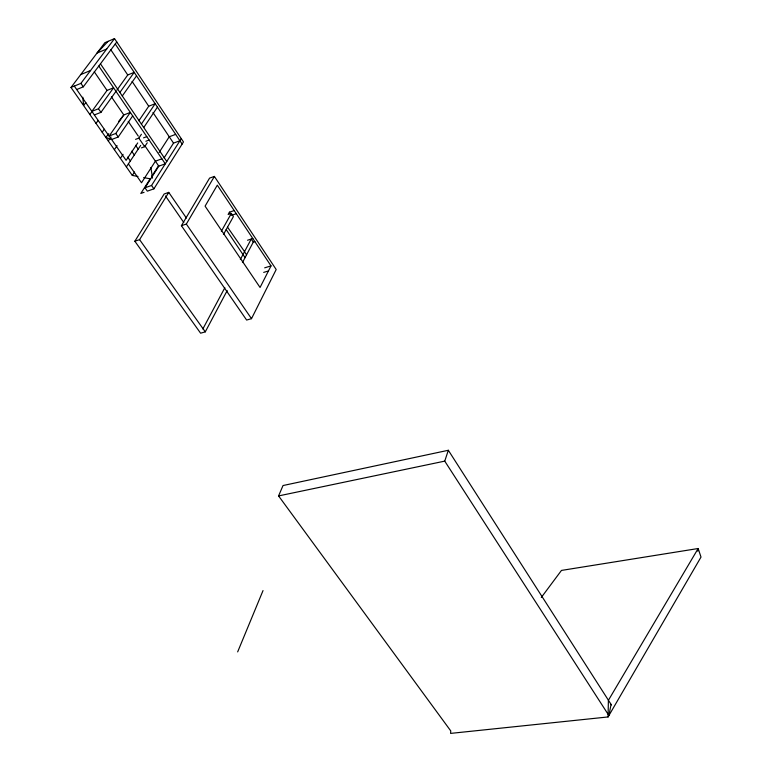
<?xml version="1.0" encoding="UTF-8"?>
<svg xmlns="http://www.w3.org/2000/svg" width="772" height="772" viewBox="0 0 772 772"><rect width="100%" height="100%" fill="white"/><g stroke="black" fill="none" stroke-linecap="round" stroke-linejoin="round"><path stroke-width="1.16" d="M611.443 704.961L448.329 450.279L283.025 485.54L278.576 495.923L450.761 730.92L450.587 733.4L608.075 716.947L608.375 700.358L698.158 548.516L561.466 570.421L541.307 597.46M697.743 551.169L698.158 548.516L701.005 557.075L608.075 716.947M611.057 704.363L608.905 715.538L444.749 461.125L448.329 450.279M237.66 651.896L263.03 590.58M251.498 318.672L276.193 269.515L214.384 176.431L209.579 178.11L181.41 225.694L246.635 320.052L251.498 318.672L186.332 224.044L214.384 176.431M271.02 265.896L260.058 287.473L205.082 206.143L217.308 185.164L271.02 265.896L264.68 267.826M186.39 218.042L168.759 192.382L164.147 194.004L134.849 241.231L200.604 333.195L205.284 331.854L227.19 290.571M242.456 262.548L253.274 242.128L254.866 241.626M240.362 259.46L251.238 239.059L253.274 242.128M202.853 328.959L224.855 287.715M223.465 234.466L233.414 216.585L231.31 213.448L228.116 214.5L229.429 212.175L234.215 210.582M221.371 231.233L231.31 213.448M134.849 241.231L139.587 239.648L168.759 192.382M98.787 66.074L165.295 163.809L158.81 166.163L145.001 187.789L147.336 191.157L153.889 188.841L183.475 141.942L114.517 38.6L104.847 42.721L70.995 87.458L132.311 175.427L137.985 176.508M145.001 187.789L151.553 185.463L181.266 138.632M150.366 178.515L140.822 193.454L144.075 192.305M151.64 176.527L158.636 165.575M164.079 157.903L173.517 143.119L179.915 140.755M159.109 152.499L169.251 136.769L175.659 134.376M132.311 175.427L134.55 172.021M141.44 147.896L144.682 146.69L147.24 142.801M126.376 166.906L140.687 145.406M137.715 142.945L126.106 160.335L109.19 135.997L115.771 133.469L130.323 112.422L123.809 114.96L118.56 121.503M143.737 127.534L157.44 107.125M135.582 139.356L138.825 138.13L141.421 134.26M120.393 158.318L123.066 154.342M141.392 124.089L155.162 103.709L148.735 106.218L138.854 120.77M114.372 149.681L117.074 145.715M108.813 133.662L105.812 137.397L111.622 139.51L118.212 136.991L132.697 115.906M108.302 140.977L111.043 137.02M102.194 132.215L104.268 129.262M122.294 95.969L136.538 75.849M96.037 123.385L98.141 120.442M119.892 92.437L134.193 72.346L127.747 74.971L116.804 90.276M94.358 114.951L100.958 112.345L115.983 91.347M98.469 108.755L113.561 87.796L107.038 90.43L91.868 111.38L98.469 108.755L100.958 112.345M89.851 114.497L91.965 111.564M85.798 102.56L83.608 105.542L82.836 97.214M76.689 89.533L83.299 86.821L116.775 41.977M70.995 87.458L80.906 83.366L114.517 38.6M108.061 41.35L96.992 53.104L106.719 48.983M80.732 74.594L90.575 70.493M143.544 137.85L146.796 136.625M145.879 141.266L149.121 140.05M161.888 158.81L155.404 161.174L141.508 182.771L128.403 163.915M181.41 225.694L186.332 224.044M236.309 213.719L231.523 215.301L229.429 212.175M247.532 240.237L252.83 238.558M263.686 272.4L268.444 270.953M278.576 495.923L444.749 461.125M143.65 177.579L150.444 178.872M139.587 239.648L205.284 331.854M227.537 227.151L244.541 251.614M74.295 86.097L109.093 136.142L123.809 114.96L111.409 96.838M115.771 133.469L118.212 136.991M80.906 83.366L83.299 86.821M151.553 185.463L153.889 188.841M127.708 157.112L130.352 160.914M131.665 151.187L134.289 154.989M135.592 145.319L138.188 149.112M165.498 195.972L183.813 222.539M94.261 71.748L107.038 90.43M128.2 121.387L138.285 136.133M144.644 145.435L158.81 166.163M138.825 138.13L144.682 146.69M100.466 63.825L166.781 161.464M244.483 251.73L246.558 254.808M226.177 229.593L245.062 257.626M110.753 49.669L127.747 74.971M132.089 81.436L148.735 106.218M152.972 112.529L173.517 143.119M115.26 44.014L182.134 144.065M150.887 167.495L152.528 178.12"/></g></svg>
